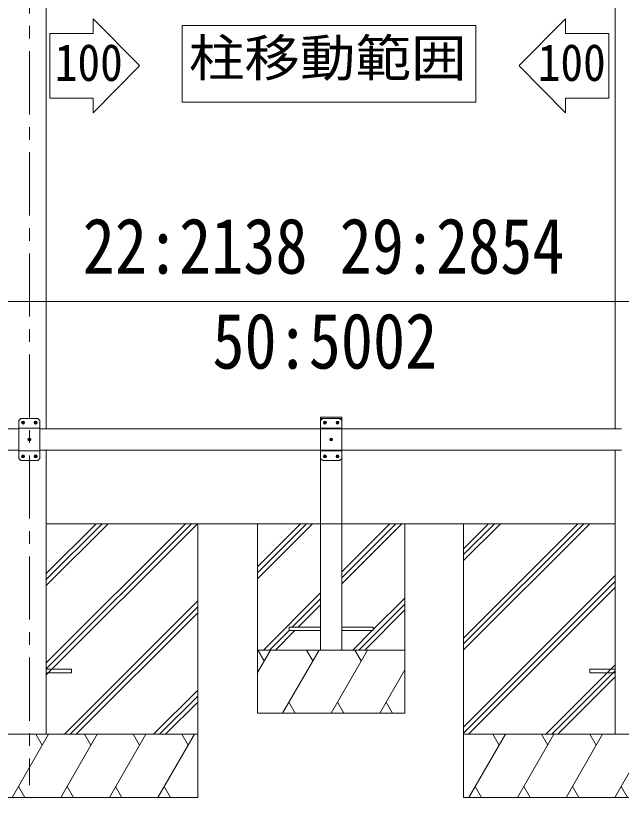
# Model space of a CAD drawing. Units: millimetres, scale not verified. Extents: x -8385 to 8479, y -5853 to 5787.
# Drawn here: x 4754 to 6193, y -2668 to -811 of the extents above; entities that cross this region are included whole.
import ezdxf
from ezdxf.enums import TextEntityAlignment as Align

# ---------------------------------------------------------------- set-up
doc = ezdxf.new("R2010")
doc.units = ezdxf.units.MM
doc.header["$LTSCALE"] = 30
doc.linetypes.add('CHAIN1', pattern=[8, 5, -1, 1, -1])
for name, color, linetype, lineweight in [('0-0_0', 7, 'Continuous', 9), ('0-2_部品', 4, 'Continuous', 9), ('0-4_TABLE1', 7, 'Continuous', 9), ('0-6_OTH_LINE', 7, 'Continuous', 9)]:
    doc.layers.add(name, color=color, linetype=linetype, lineweight=lineweight)
doc.styles.add('ＭＳ ゴシック', font='')
doc.styles.get('ＭＳ ゴシック').set_extended_font_data('MS Gothic')

msp = doc.modelspace()

# ---------------------------------------------------------------- linework, layer by layer
at = {"layer": '0-0_0'}
for p, q in [((4825.9, -2377.65), (5185.77, -2017.78)), ((4825.9, -2349.36), (5157.48, -2017.78)), ((4825.9, -2363.51), (5171.63, -2017.78)), ((4825.9, -2165.52), (4973.64, -2017.78)), ((4825.9, -2151.38), (4959.49, -2017.78)), ((4825.9, -2137.23), (4945.35, -2017.78)), ((5186.5, -2017.78), (5186.5, -2667.78)), ((5818.5, -2289.28), (6090.01, -2017.78)), ((5818.5, -2303.43), (6104.15, -2017.78)), ((5818.5, -2317.57), (6118.29, -2017.78)), ((5818.5, -2077.15), (5877.87, -2017.78)), ((5818.5, -2091.3), (5892.02, -2017.78)), ((5818.5, -2105.44), (5906.16, -2017.78)), ((5818.5, -2501.42), (6178.9, -2141.02)), ((5818.5, -2515.56), (6178.9, -2155.16)), ((5830.42, -2517.78), (6178.9, -2169.31)), ((4869.61, -2517.78), (5186.5, -2200.9)), ((4883.75, -2517.78), (5186.5, -2215.04)), ((4897.9, -2517.78), (5186.5, -2229.18)), ((6014.27, -2517.78), (6178.9, -2353.15)), ((6028.41, -2517.78), (6178.9, -2367.3)), ((6042.55, -2517.78), (6178.9, -2381.44)), ((5081.75, -2517.78), (5186.5, -2413.03)), ((5095.89, -2517.78), (5186.5, -2427.17)), ((5110.03, -2517.78), (5186.5, -2441.31)), ((5186.5, -2517.78), (4386.5, -2517.78)), ((4745.62, -2667.78), (4832.22, -2517.78)), ((4817.22, -2543.77), (4802.22, -2517.78)), ((4861.09, -2667.78), (4947.69, -2517.78)), ((4932.69, -2543.77), (4917.69, -2517.78)), ((4976.56, -2667.78), (5063.16, -2517.78)), ((5033.16, -2517.78), (5048.16, -2543.76)), ((5092.03, -2667.78), (5178.63, -2517.78)), ((5148.63, -2517.78), (5163.63, -2543.76)), ((6618.5, -2517.78), (5818.5, -2517.78)), ((5831.21, -2667.78), (5917.81, -2517.78)), ((5902.81, -2543.77), (5887.81, -2517.78)), ((5946.68, -2667.78), (6033.28, -2517.78)), ((6018.28, -2543.77), (6003.28, -2517.78)), ((6062.15, -2667.78), (6148.75, -2517.78)), ((6133.75, -2543.77), (6118.75, -2517.78)), ((6177.62, -2667.78), (6264.22, -2517.78)), ((4760.62, -2641.8), (4775.62, -2667.78)), ((4876.09, -2641.8), (4891.09, -2667.78)), ((4991.56, -2641.8), (5006.56, -2667.78)), ((5107.03, -2641.8), (5122.03, -2667.78)), ((5846.21, -2641.8), (5861.21, -2667.78)), ((5961.68, -2641.8), (5976.68, -2667.78)), ((6077.15, -2641.8), (6092.15, -2667.78)), ((6192.62, -2641.8), (6207.62, -2667.78))]:
    msp.add_line(p, q, dxfattribs=at)
for points in [[(4386.5, -2017.78), (4386.5, -2667.78), (5186.5, -2667.78)], [(5818.5, -2017.78), (5818.5, -2667.78), (6618.5, -2667.78)]]:
    msp.add_lwpolyline(points, dxfattribs=at)
at = {"layer": '0-2_部品'}
for p, q in [((4825.9, -2363.28), (4886.5, -2363.28)), ((4825.9, -2372.28), (4886.5, -2372.28)), ((4886.5, -2363.28), (4886.5, -2372.28)), ((6118.5, -2363.28), (6178.9, -2363.28)), ((6118.5, -2363.28), (6118.5, -2372.28)), ((6118.5, -2372.28), (6178.9, -2372.28))]:
    msp.add_line(p, q, dxfattribs=at)
at = {"layer": '0-4_TABLE1', "color": 5, "linetype": 'CHAIN1'}
msp.add_line((4786.4, 1024.38), (4786.4, -2639.07), dxfattribs=at)
at = {"layer": '0-4_TABLE1', "color": 4}
for p, q in [((4826, 594.68), (4826, -1792.78)), ((6178.9, 594.68), (6178.9, -1792.78)), ((4826, -1842.78), (4826, -2517.78)), ((6178.9, -1842.78), (6178.9, -2517.78))]:
    msp.add_line(p, q, dxfattribs=at)
at = {"layer": '0-4_TABLE1', "color": 6}
msp.add_line((4075.4, -1489.84), (6929.4, -1489.84), dxfattribs=at)
at = {"layer": '0-4_TABLE1', "color": 3}
for p, q in [((4766.5, -1767.78), (4761.5, -1772.78)), ((4761.5, -1772.78), (4761.5, -1862.78)), ((4806.5, -1767.78), (4766.5, -1767.78)), ((4770.24, -1777.36), (4769.4, -1777.36)), ((4772.76, -1778.2), (4773.6, -1778.2)), ((4800.24, -1777.36), (4799.4, -1777.36)), ((4802.76, -1778.2), (4803.6, -1778.2)), ((4806.5, -1767.78), (4811.5, -1772.78)), ((4811.5, -1862.78), (4811.5, -1772.78)), ((4085.4, -1792.78), (4761.5, -1792.78)), ((4811.5, -1790.48), (4761.5, -1790.48)), ((4811.5, -1792.78), (6193.4, -1792.78)), ((4906.3, -1792.78), (4906.3, -1792.69)), ((4785.24, -1817.36), (4784.4, -1817.36)), ((4787.76, -1818.2), (4788.6, -1818.2)), ((4085.4, -1842.78), (4761.5, -1842.78)), ((4811.5, -1845.08), (4761.5, -1845.08)), ((4811.5, -1842.78), (6193.4, -1842.78)), ((4766.5, -1867.78), (4761.5, -1862.78)), ((4766.5, -1867.78), (4806.5, -1867.78)), ((4770.24, -1857.36), (4769.4, -1857.36)), ((4772.76, -1858.2), (4773.6, -1858.2)), ((4800.24, -1857.36), (4799.4, -1857.36)), ((4802.76, -1858.2), (4803.6, -1858.2)), ((4806.5, -1867.78), (4811.5, -1862.78))]:
    msp.add_line(p, q, dxfattribs=at)
at = {"layer": '0-4_TABLE1', "lineweight": 18}
for p, q in [((5478.45, -1767.78), (5478.56, -1765.73)), ((5529.05, -1767.78), (5478.45, -1767.78)), ((5478.75, -2317.78), (5478.75, -1767.78)), ((5528.75, -1767.78), (5478.75, -1767.78)), ((5483.75, -1767.78), (5478.75, -1772.78)), ((5478.75, -1772.78), (5478.75, -1862.78)), ((5527.95, -1764.78), (5479.56, -1764.78)), ((5523.75, -1767.78), (5483.75, -1767.78)), ((5487.49, -1777.36), (5486.65, -1777.36)), ((5490.01, -1778.2), (5490.85, -1778.2)), ((5517.49, -1777.36), (5516.65, -1777.36)), ((5520.01, -1778.2), (5520.85, -1778.2)), ((5523.75, -1767.78), (5528.75, -1772.78)), ((5528.75, -2317.78), (5528.75, -1767.78)), ((5528.75, -1862.78), (5528.75, -1772.78)), ((5529.05, -1767.78), (5528.94, -1765.73)), ((5528.75, -1790.48), (5478.75, -1790.48)), ((5502.49, -1817.36), (5501.65, -1817.36)), ((5505.01, -1818.2), (5505.85, -1818.2)), ((5528.75, -1845.08), (5478.75, -1845.08)), ((5483.75, -1867.78), (5478.75, -1862.78)), ((5483.75, -1867.78), (5523.75, -1867.78)), ((5487.49, -1857.36), (5486.65, -1857.36)), ((5490.01, -1858.2), (5490.85, -1858.2)), ((5517.49, -1857.36), (5516.65, -1857.36)), ((5520.01, -1858.2), (5520.85, -1858.2)), ((5523.75, -1867.78), (5528.75, -1862.78)), ((5328.75, -2017.78), (5328.75, -2467.78)), ((5328.75, -2120.13), (5431.1, -2017.78)), ((5328.75, -2134.27), (5445.24, -2017.78)), ((5328.75, -2148.42), (5459.38, -2017.78)), ((5528.75, -2160.55), (5671.52, -2017.78)), ((5528.75, -2146.41), (5657.37, -2017.78)), ((5528.75, -2132.26), (5643.23, -2017.78)), ((5678.75, -2467.78), (5678.75, -2017.78)), ((5343.23, -2317.78), (5478.75, -2182.26)), ((5411.37, -2263.78), (5478.75, -2196.4)), ((5569.5, -2317.78), (5678.75, -2208.54)), ((5603.75, -2269.4), (5678.75, -2194.4)), ((5425.51, -2263.78), (5478.75, -2210.55)), ((5583.65, -2317.78), (5678.75, -2222.68)), ((5478.75, -2263.78), (5403.75, -2263.78)), ((5357.37, -2317.78), (5403.75, -2271.4)), ((5371.51, -2317.78), (5417.51, -2271.78)), ((5528.75, -2271.78), (5603.75, -2271.78)), ((5555.36, -2317.78), (5601.36, -2271.78)), ((5328.75, -2370.9), (5359.42, -2317.78)), ((5328.75, -2317.78), (5678.75, -2317.78)), ((5344.42, -2343.77), (5329.41, -2317.78)), ((5388.28, -2467.78), (5474.89, -2317.78)), ((5459.89, -2343.77), (5444.88, -2317.78)), ((5503.75, -2467.78), (5590.36, -2317.78)), ((5575.36, -2343.77), (5560.35, -2317.78)), ((5619.22, -2467.78), (5678.75, -2364.68)), ((5403.28, -2441.8), (5418.28, -2467.78)), ((5518.75, -2441.8), (5533.75, -2467.78)), ((5634.22, -2441.8), (5649.22, -2467.78)), ((5328.75, -2467.78), (5678.75, -2467.78))]:
    msp.add_line(p, q, dxfattribs=at)
at = {"layer": '0-4_TABLE1'}
msp.add_line((4825.9, -2017.78), (6178.9, -2017.78), dxfattribs=at)
at = {"layer": '0-4_TABLE1', "color": 3}
for points in [[(4769.4, -1777.36), (4769.4, -1778.2), (4770.24, -1778.2)], [(4771.92, -1776.52), (4771.92, -1775.68), (4771.08, -1775.68), (4771.08, -1776.52)], [(4771.08, -1779.04), (4771.08, -1779.88), (4771.92, -1779.88), (4771.92, -1779.04)], [(4773.6, -1778.2), (4773.6, -1777.36), (4772.76, -1777.36)], [(4799.4, -1777.36), (4799.4, -1778.2), (4800.24, -1778.2)], [(4801.92, -1776.52), (4801.92, -1775.68), (4801.08, -1775.68), (4801.08, -1776.52)], [(4801.08, -1779.04), (4801.08, -1779.88), (4801.92, -1779.88), (4801.92, -1779.04)], [(4803.6, -1778.2), (4803.6, -1777.36), (4802.76, -1777.36)], [(4784.4, -1817.36), (4784.4, -1818.2), (4785.24, -1818.2)], [(4786.92, -1816.52), (4786.92, -1815.68), (4786.08, -1815.68), (4786.08, -1816.52)], [(4786.08, -1819.04), (4786.08, -1819.88), (4786.92, -1819.88), (4786.92, -1819.04)], [(4788.6, -1818.2), (4788.6, -1817.36), (4787.76, -1817.36)], [(4771.92, -1856.52), (4771.92, -1855.68), (4771.08, -1855.68), (4771.08, -1856.52)], [(4801.92, -1856.52), (4801.92, -1855.68), (4801.08, -1855.68), (4801.08, -1856.52)], [(4769.4, -1857.36), (4769.4, -1858.2), (4770.24, -1858.2)], [(4771.08, -1859.04), (4771.08, -1859.88), (4771.92, -1859.88), (4771.92, -1859.04)], [(4773.6, -1858.2), (4773.6, -1857.36), (4772.76, -1857.36)], [(4799.4, -1857.36), (4799.4, -1858.2), (4800.24, -1858.2)], [(4801.08, -1859.04), (4801.08, -1859.88), (4801.92, -1859.88), (4801.92, -1859.04)], [(4803.6, -1858.2), (4803.6, -1857.36), (4802.76, -1857.36)]]:
    msp.add_lwpolyline(points, dxfattribs=at)
at = {"layer": '0-4_TABLE1', "lineweight": 18}
for points in [[(5486.65, -1777.36), (5486.65, -1778.2), (5487.49, -1778.2)], [(5489.17, -1776.52), (5489.17, -1775.68), (5488.33, -1775.68), (5488.33, -1776.52)], [(5488.33, -1779.04), (5488.33, -1779.88), (5489.17, -1779.88), (5489.17, -1779.04)], [(5490.85, -1778.2), (5490.85, -1777.36), (5490.01, -1777.36)], [(5516.65, -1777.36), (5516.65, -1778.2), (5517.49, -1778.2)], [(5519.17, -1776.52), (5519.17, -1775.68), (5518.33, -1775.68), (5518.33, -1776.52)], [(5518.33, -1779.04), (5518.33, -1779.88), (5519.17, -1779.88), (5519.17, -1779.04)], [(5520.85, -1778.2), (5520.85, -1777.36), (5520.01, -1777.36)], [(5501.65, -1817.36), (5501.65, -1818.2), (5502.49, -1818.2)], [(5504.17, -1816.52), (5504.17, -1815.68), (5503.33, -1815.68), (5503.33, -1816.52)], [(5503.33, -1819.04), (5503.33, -1819.88), (5504.17, -1819.88), (5504.17, -1819.04)], [(5505.85, -1818.2), (5505.85, -1817.36), (5505.01, -1817.36)], [(5489.17, -1856.52), (5489.17, -1855.68), (5488.33, -1855.68), (5488.33, -1856.52)], [(5519.17, -1856.52), (5519.17, -1855.68), (5518.33, -1855.68), (5518.33, -1856.52)], [(5486.65, -1857.36), (5486.65, -1858.2), (5487.49, -1858.2)], [(5488.33, -1859.04), (5488.33, -1859.88), (5489.17, -1859.88), (5489.17, -1859.04)], [(5490.85, -1858.2), (5490.85, -1857.36), (5490.01, -1857.36)], [(5516.65, -1857.36), (5516.65, -1858.2), (5517.49, -1858.2)], [(5518.33, -1859.04), (5518.33, -1859.88), (5519.17, -1859.88), (5519.17, -1859.04)], [(5520.85, -1858.2), (5520.85, -1857.36), (5520.01, -1857.36)], [(5403.75, -2263.78), (5403.75, -2271.78), (5478.75, -2271.78)], [(5603.75, -2271.78), (5603.75, -2263.78), (5528.75, -2263.78)]]:
    msp.add_lwpolyline(points, dxfattribs=at)
at = {"layer": '0-4_TABLE1', "color": 3}
for centre in [(4771.5, -1777.78), (4801.5, -1777.78), (4786.5, -1817.78), (4771.5, -1857.78), (4801.5, -1857.78)]:
    msp.add_circle(centre, 3.5, dxfattribs=at)
at = {"layer": '0-4_TABLE1', "lineweight": 18}
for centre in [(5488.75, -1777.78), (5518.75, -1777.78), (5503.75, -1817.78), (5488.75, -1857.78), (5518.75, -1857.78)]:
    msp.add_circle(centre, 3.5, dxfattribs=at)
at = {"layer": '0-4_TABLE1', "color": 3}
for centre, start, end in [((4770.24, -1776.52), 270, 0), ((4770.24, -1779.04), 0, 90), ((4772.76, -1776.52), 180, 270), ((4772.76, -1779.04), 90, 180), ((4800.24, -1776.52), 270, 0), ((4800.24, -1779.04), 0, 90), ((4802.76, -1776.52), 180, 270), ((4802.76, -1779.04), 90, 180), ((4785.24, -1816.52), 270, 0), ((4785.24, -1819.04), 0, 90), ((4787.76, -1816.52), 180, 270), ((4787.76, -1819.04), 90, 180), ((4770.24, -1856.52), 270, 0), ((4772.76, -1856.52), 180, 270), ((4800.24, -1856.52), 270, 0), ((4802.76, -1856.52), 180, 270), ((4770.24, -1859.04), 0, 90), ((4772.76, -1859.04), 90, 180), ((4800.24, -1859.04), 0, 90), ((4802.76, -1859.04), 90, 180)]:
    msp.add_arc(centre, 0.84, start, end, dxfattribs=at)
at = {"layer": '0-4_TABLE1', "lineweight": 18}
for centre, radius, start, end in [((5479.56, -1765.78), 1, 90, 176.99994), ((5487.49, -1776.52), 0.84, 270, 0), ((5487.49, -1779.04), 0.84, 0, 90), ((5490.01, -1776.52), 0.84, 180, 270), ((5490.01, -1779.04), 0.84, 90, 180), ((5517.49, -1776.52), 0.84, 270, 0), ((5517.49, -1779.04), 0.84, 0, 90), ((5520.01, -1776.52), 0.84, 180, 270), ((5520.01, -1779.04), 0.84, 90, 180), ((5527.95, -1765.78), 1, 3.00011, 90), ((5502.49, -1816.52), 0.84, 270, 0), ((5502.49, -1819.04), 0.84, 0, 90), ((5505.01, -1816.52), 0.84, 180, 270), ((5505.01, -1819.04), 0.84, 90, 180), ((5487.49, -1856.52), 0.84, 270, 0), ((5490.01, -1856.52), 0.84, 180, 270), ((5517.49, -1856.52), 0.84, 270, 0), ((5520.01, -1856.52), 0.84, 180, 270), ((5487.49, -1859.04), 0.84, 0, 90), ((5490.01, -1859.04), 0.84, 90, 180), ((5517.49, -1859.04), 0.84, 0, 90), ((5520.01, -1859.04), 0.84, 90, 180)]:
    msp.add_arc(centre, radius, start, end, dxfattribs=at)
at = {"layer": '0-6_OTH_LINE'}
for p, q in [((4938.22, -818.52), (4938.22, -853.06)), ((4938.22, -818.52), (5048.59, -929.79)), ((5149.7, -834.2), (5847.25, -834.2)), ((5847.25, -834.2), (5847.25, -1016.86)), ((6060.76, -818.52), (5950.39, -929.79)), ((6060.76, -818.52), (6060.76, -853.06)), ((4938.22, -1041.63), (5048.59, -930.36)), ((6060.76, -1041.63), (5950.39, -930.36)), ((4938.22, -1007.08), (4835.19, -1007.08)), ((4938.22, -1007.08), (4938.22, -1041.63)), ((6060.76, -1007.08), (6163.79, -1007.08)), ((6060.76, -1007.08), (6060.76, -1041.63))]:
    msp.add_line(p, q, dxfattribs=at)
for points in [[(5847.25, -1016.86), (5149.7, -1016.86), (5149.7, -834.2)], [(4938.22, -853.06), (4835.19, -853.06), (4835.19, -1007.08)], [(6060.76, -853.06), (6163.79, -853.06), (6163.79, -1007.08)]]:
    msp.add_lwpolyline(points, dxfattribs=at)

# ---------------------------------------------------------------- texts
at = {"layer": '0-6_OTH_LINE', "color": 3, "style": 'ＭＳ ゴシック', "width": 1.1}
msp.add_text('柱移動範囲', height=87.98, dxfattribs=at).set_placement((5165.48, -981.8), align=Align.BOTTOM_LEFT)
at = {"layer": '0-6_OTH_LINE', "style": 'ＭＳ ゴシック'}
for s, height, width, p in [('100', 87.98, 0.9, (4846.83, -992.54)), ('100', 87.98, 0.9, (5994.65, -992.54)), ('22:2138 29:2854 ', 132, 0.85, (4913.25, -1463.54)), ('50:5002', 132, 0.85, (5221.48, -1689.01))]:
    msp.add_text(s, height=height, dxfattribs=dict(at, width=width)).set_placement(p, align=Align.BOTTOM_LEFT)

doc.saveas('drawing.dxf')
